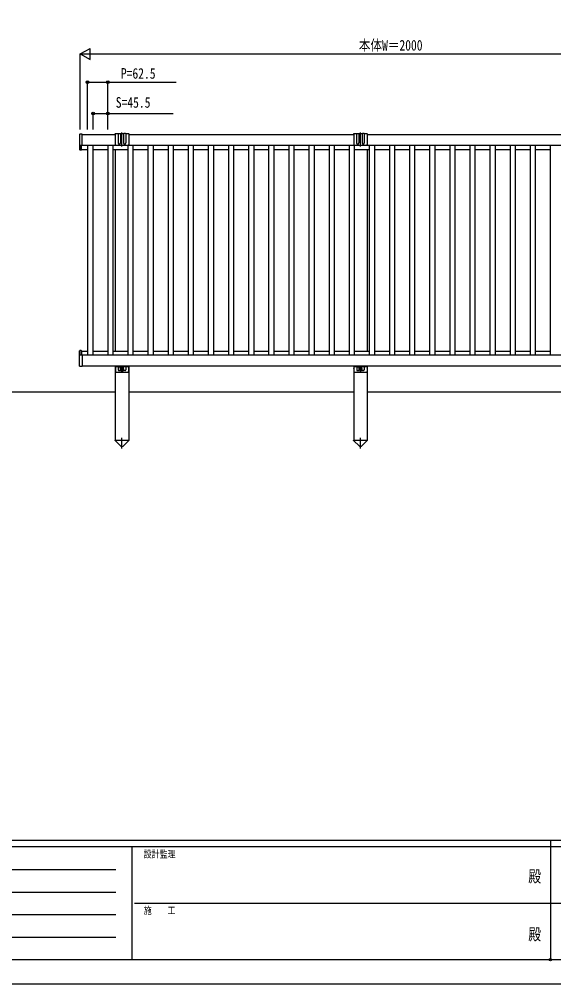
# Model space of a CAD drawing. Units: millimetres, scale not verified. Extents: x -4205 to 4205, y -2970 to 2970.
# Drawn here: x -1655 to 5, y -2970 to 27 of the extents above; entities that cross this region are included whole.
import ezdxf
from ezdxf.enums import TextEntityAlignment as Align

# ---------------------------------------------------------------- set-up
doc = ezdxf.new("R2010")
doc.units = ezdxf.units.MM
doc.header["$LTSCALE"] = 16
doc.header["$PDMODE"] = 32
doc.header["$PDSIZE"] = 8
for name, color, linetype in [('0-3_YKK_A1', 4, 'Continuous'), ('0-4_YKK_D', 6, 'Continuous'), ('0-5_YKK_ZWAK', 7, 'Continuous')]:
    doc.layers.add(name, color=color, linetype=linetype)
doc.styles.add('ＭＳ ゴシック', font='')
doc.styles.get('ＭＳ ゴシック').set_extended_font_data('MS Gothic')

msp = doc.modelspace()

# ---------------------------------------------------------------- linework, layer by layer
at = {"layer": '0-3_YKK_A1'}
for p, q in [((-1459.82, -329.6), (-1466.56, -330.01)), ((-1348, -329.28), (-1357, -329.28)), ((-1357, -329.28), (-1357, -362.29)), ((-1348, -329.28), (-1348, -357.29)), ((-1347, -328.28), (-1342, -328.28)), ((-1331, -329.28), (-1341, -329.28)), ((-1341, -329.28), (-1341, -357.29)), ((-1336, -368.36), (-1336, -324.58)), ((-1331, -329.28), (-1331, -357.29)), ((-1325, -328.28), (-1330, -328.28)), ((-1315, -329.28), (-1324, -329.28)), ((-1324, -329.28), (-1324, -357.29)), ((-1315, -329.28), (-1315, -362.29)), ((-607, -329.28), (-616, -329.28)), ((-616, -329.28), (-616, -362.29)), ((-607, -329.28), (-607, -357.29)), ((-606, -328.28), (-601, -328.28)), ((-590, -329.28), (-600, -329.28)), ((-600, -329.28), (-600, -357.29)), ((-595, -368.36), (-595, -324.58)), ((-590, -329.28), (-590, -357.29)), ((-584, -328.28), (-589, -328.28)), ((-574, -329.28), (-583, -329.28)), ((-583, -329.28), (-583, -357.29)), ((-574, -329.28), (-574, -362.29)), ((-1467.5, -331.01), (-1467.5, -363.65)), ((-1459.5, -330.58), (-1459.5, -329.9)), ((-1459.5, -364.08), (-1459.5, -330.58)), ((-1459.5, -330.78), (-1357, -330.78)), ((-1315, -330.78), (-616, -330.78)), ((-574, -330.78), (384, -330.78)), ((-1467.5, -363.65), (-1467.5, -376.92)), ((-1467.5, -376.92), (-1467.5, -377.91)), ((-1459.82, -365.06), (-1466.56, -364.65)), ((-1464, -365.58), (-1462.28, -365.68)), ((-1464, -379.08), (-1463.94, -379.07)), ((-1463, -365.64), (-1463, -364.86)), ((-1462.28, -378.6), (-1463, -378.67)), ((-1462.28, -378.6), (-1463, -378.67)), ((-1463, -379.02), (-1463, -378.63)), ((-1462.26, -378.59), (-1462.26, -378.59)), ((-1462, -376.98), (-1462, -365.98)), ((-1462, -378.18), (-1462, -376.98)), ((-1462, -377.78), (-1442.75, -377.78)), ((-1459.5, -364.76), (-1459.5, -364.08)), ((530, -364.78), (-1459.5, -364.78)), ((-1442.75, -364.78), (-1442.75, -1016.78)), ((-1425.75, -1016.78), (-1425.75, -364.78)), ((-1425.75, -377.78), (-1380.25, -377.78)), ((-1380.25, -364.78), (-1380.25, -1016.78)), ((-1363.25, -1016.78), (-1363.25, -364.78)), ((-1363.25, -377.78), (-1317.75, -377.78)), ((-1357, -377.78), (-1357, -1003.78)), ((-1355, -364.29), (-1336.71, -364.29)), ((-1335.29, -364.29), (-1317, -364.29)), ((-1317.75, -364.78), (-1317.75, -1016.78)), ((-1300.75, -1016.78), (-1300.75, -364.78)), ((-1300.75, -377.78), (-1255.25, -377.78)), ((-1255.25, -364.78), (-1255.25, -1016.78)), ((-1238.25, -1016.78), (-1238.25, -364.78)), ((-1238.25, -377.78), (-1192.75, -377.78)), ((-1192.75, -364.78), (-1192.75, -1016.78)), ((-1175.75, -1016.78), (-1175.75, -364.78)), ((-1175.75, -377.78), (-1130.25, -377.78)), ((-1130.25, -364.78), (-1130.25, -1016.78)), ((-1113.25, -1016.78), (-1113.25, -364.78)), ((-1113.25, -377.78), (-1067.75, -377.78)), ((-1067.75, -364.78), (-1067.75, -1016.78)), ((-1050.75, -1016.78), (-1050.75, -364.78)), ((-1050.75, -377.78), (-1005.25, -377.78)), ((-1005.25, -364.78), (-1005.25, -1016.78)), ((-988.25, -1016.78), (-988.25, -364.78)), ((-988.25, -377.78), (-942.75, -377.78)), ((-942.75, -364.78), (-942.75, -1016.78)), ((-925.75, -1016.78), (-925.75, -364.78)), ((-925.75, -377.78), (-880.25, -377.78)), ((-880.25, -364.78), (-880.25, -1016.78)), ((-863.25, -1016.78), (-863.25, -364.78)), ((-863.25, -377.78), (-817.75, -377.78)), ((-817.75, -364.78), (-817.75, -1016.78)), ((-800.75, -1016.78), (-800.75, -364.78)), ((-800.75, -377.78), (-755.25, -377.78)), ((-755.25, -364.78), (-755.25, -1016.78)), ((-738.25, -1016.78), (-738.25, -364.78)), ((-738.25, -377.78), (-692.75, -377.78)), ((-692.75, -364.78), (-692.75, -1016.78)), ((-675.75, -1016.78), (-675.75, -364.78)), ((-675.75, -377.78), (-630.25, -377.78)), ((-630.25, -364.78), (-630.25, -1016.78)), ((-614, -364.29), (-595.71, -364.29)), ((-613.25, -1016.78), (-613.25, -364.78)), ((-613.25, -377.78), (-567.75, -377.78)), ((-594.29, -364.29), (-576, -364.29)), ((-574, -377.78), (-574, -1003.78)), ((-567.75, -364.78), (-567.75, -1016.78)), ((-550.75, -1016.78), (-550.75, -364.78)), ((-550.75, -377.78), (-505.25, -377.78)), ((-505.25, -364.78), (-505.25, -1016.78)), ((-488.25, -1016.78), (-488.25, -364.78)), ((-488.25, -377.78), (-442.75, -377.78)), ((-442.75, -364.78), (-442.75, -1016.78)), ((-425.75, -1016.78), (-425.75, -364.78)), ((-425.75, -377.78), (-380.25, -377.78)), ((-380.25, -364.78), (-380.25, -1016.78)), ((-363.25, -1016.78), (-363.25, -364.78)), ((-363.25, -377.78), (-317.75, -377.78)), ((-317.75, -364.78), (-317.75, -1016.78)), ((-300.75, -1016.78), (-300.75, -364.78)), ((-300.75, -377.78), (-255.25, -377.78)), ((-255.25, -364.78), (-255.25, -1016.78)), ((-238.25, -1016.78), (-238.25, -364.78)), ((-238.25, -377.78), (-192.75, -377.78)), ((-192.75, -364.78), (-192.75, -1016.78)), ((-175.75, -1016.78), (-175.75, -364.78)), ((-175.75, -377.78), (-130.25, -377.78)), ((-130.25, -364.78), (-130.25, -1016.78)), ((-113.25, -1016.78), (-113.25, -364.78)), ((-113.25, -377.78), (-67.75, -377.78)), ((-67.75, -364.78), (-67.75, -1016.78)), ((-50.75, -1016.78), (-50.75, -364.78)), ((-50.75, -377.78), (-5.25, -377.78)), ((-5.25, -364.78), (-5.25, -1016.78)), ((-1467.5, -1004.63), (-1467.5, -1003.64)), ((-1467.5, -1017.91), (-1467.5, -1004.63)), ((-1467.5, -1050.55), (-1467.5, -1017.91)), ((-1459.82, -1016.5), (-1466.56, -1016.91)), ((-1464, -1002.48), (-1463.94, -1002.48)), ((-1464, -1015.98), (-1462.28, -1015.87)), ((-1463, -1002.54), (-1463, -1002.92)), ((-1462.28, -1002.96), (-1463, -1002.88)), ((-1462.28, -1002.96), (-1463, -1002.88)), ((-1463, -1016.69), (-1463, -1015.92)), ((-1462.26, -1002.96), (-1462.26, -1002.96)), ((-1462, -1003.38), (-1462, -1004.58)), ((-1462, -1003.78), (-1442.75, -1003.78)), ((-1462, -1004.58), (-1462, -1015.57)), ((530, -1016.78), (-1459.5, -1016.78)), ((-1459.5, -1016.8), (-1459.5, -1017.48)), ((-1459.5, -1017.48), (-1459.5, -1050.98)), ((-1425.75, -1003.78), (-1380.25, -1003.78)), ((-1363.25, -1003.78), (-1317.75, -1003.78)), ((-1300.75, -1003.78), (-1255.25, -1003.78)), ((-1238.25, -1003.78), (-1192.75, -1003.78)), ((-1175.75, -1003.78), (-1130.25, -1003.78)), ((-1113.25, -1003.78), (-1067.75, -1003.78)), ((-1050.75, -1003.78), (-1005.25, -1003.78)), ((-988.25, -1003.78), (-942.75, -1003.78)), ((-925.75, -1003.78), (-880.25, -1003.78)), ((-863.25, -1003.78), (-817.75, -1003.78)), ((-800.75, -1003.78), (-755.25, -1003.78)), ((-738.25, -1003.78), (-692.75, -1003.78)), ((-675.75, -1003.78), (-630.25, -1003.78)), ((-613.25, -1003.78), (-567.75, -1003.78)), ((-550.75, -1003.78), (-505.25, -1003.78)), ((-488.25, -1003.78), (-442.75, -1003.78)), ((-425.75, -1003.78), (-380.25, -1003.78)), ((-363.25, -1003.78), (-317.75, -1003.78)), ((-300.75, -1003.78), (-255.25, -1003.78)), ((-238.25, -1003.78), (-192.75, -1003.78)), ((-175.75, -1003.78), (-130.25, -1003.78)), ((-113.25, -1003.78), (-67.75, -1003.78)), ((-50.75, -1003.78), (-5.25, -1003.78)), ((-1459.82, -1051.96), (-1466.56, -1051.55)), ((530, -1050.78), (-1459.5, -1050.78)), ((-1459.5, -1050.98), (-1459.5, -1051.66)), ((-1357, -1050.78), (-1357, -1280.78)), ((-1356.5, -1050.78), (-1356.5, -1056.82)), ((-1356.5, -1052.28), (-1347.5, -1052.28)), ((-1356.5, -1057.74), (-1356.5, -1067.78)), ((-1354.5, -1069.78), (-1317.5, -1069.78)), ((-1347.5, -1050.78), (-1347.5, -1062.78)), ((-1346.5, -1053.28), (-1341.5, -1053.28)), ((-1345.5, -1064.78), (-1342.5, -1064.78)), ((-1340.55, -1058.78), (-1331.45, -1058.78)), ((-1340.5, -1062.78), (-1340.5, -1050.78)), ((-1340.5, -1052.28), (-1331.5, -1052.28)), ((-1338.08, -1058.43), (-1338.08, -1059.13)), ((-1338.08, -1058.43), (-1336.85, -1058.43)), ((-1338.08, -1059.13), (-1336.85, -1059.13)), ((-1336.35, -1056.7), (-1335.65, -1056.7)), ((-1336.35, -1056.7), (-1336.35, -1057.93)), ((-1336.35, -1059.63), (-1336.35, -1060.85)), ((-1336.35, -1060.85), (-1335.65, -1060.85)), ((-1336, -1063.33), (-1336, -1054.23)), ((-1335.65, -1056.7), (-1335.65, -1057.93)), ((-1335.65, -1059.63), (-1335.65, -1060.85)), ((-1335.15, -1058.43), (-1333.93, -1058.43)), ((-1335.15, -1059.13), (-1333.93, -1059.13)), ((-1333.93, -1058.43), (-1333.93, -1059.13)), ((-1331.5, -1062.78), (-1331.5, -1050.78)), ((-1325.5, -1053.28), (-1330.5, -1053.28)), ((-1326.5, -1064.78), (-1329.5, -1064.78)), ((-1324.5, -1050.78), (-1324.5, -1062.78)), ((-1324.5, -1052.28), (-1315.5, -1052.28)), ((-1315.5, -1050.78), (-1315.5, -1056.82)), ((-1315.5, -1057.74), (-1315.5, -1067.78)), ((-1315, -1050.78), (-1315, -1280.78)), ((-616, -1050.78), (-616, -1280.78)), ((-615.5, -1050.78), (-615.5, -1056.82)), ((-615.5, -1052.28), (-606.5, -1052.28)), ((-615.5, -1057.74), (-615.5, -1067.78)), ((-613.5, -1069.78), (-576.5, -1069.78)), ((-606.5, -1050.78), (-606.5, -1062.78)), ((-605.5, -1053.28), (-600.5, -1053.28)), ((-604.5, -1064.78), (-601.5, -1064.78)), ((-599.55, -1058.78), (-590.45, -1058.78)), ((-599.5, -1062.78), (-599.5, -1050.78)), ((-599.5, -1052.28), (-590.5, -1052.28)), ((-597.07, -1058.43), (-597.07, -1059.13)), ((-597.07, -1058.43), (-595.85, -1058.43)), ((-597.07, -1059.13), (-595.85, -1059.13)), ((-595.35, -1056.7), (-594.65, -1056.7)), ((-595.35, -1056.7), (-595.35, -1057.93)), ((-595.35, -1059.63), (-595.35, -1060.85)), ((-595.35, -1060.85), (-594.65, -1060.85)), ((-595, -1063.33), (-595, -1054.23)), ((-594.65, -1056.7), (-594.65, -1057.93)), ((-594.65, -1059.63), (-594.65, -1060.85)), ((-594.15, -1058.43), (-592.92, -1058.43)), ((-594.15, -1059.13), (-592.92, -1059.13)), ((-592.92, -1058.43), (-592.92, -1059.13)), ((-590.5, -1062.78), (-590.5, -1050.78)), ((-584.5, -1053.28), (-589.5, -1053.28)), ((-585.5, -1064.78), (-588.5, -1064.78)), ((-583.5, -1050.78), (-583.5, -1062.78)), ((-583.5, -1052.28), (-574.5, -1052.28)), ((-574.5, -1050.78), (-574.5, -1056.82)), ((-574.5, -1057.74), (-574.5, -1067.78)), ((-574, -1050.78), (-574, -1280.78)), ((-1357, -1131.27), (-1772.72, -1131.27)), ((-1357, -1131.27), (-1772.72, -1131.27)), ((-616, -1131.27), (-1315, -1131.27)), ((384, -1131.27), (-574, -1131.27)), ((-1357.2, -1281.78), (-1357.2, -1280.78)), ((-1357.2, -1280.78), (-1314.8, -1280.78)), ((-1357.2, -1281.78), (-1339.52, -1299.33)), ((-1336, -1306.29), (-1336, -1273.81)), ((-1314.8, -1281.78), (-1332.48, -1299.33)), ((-1314.8, -1280.78), (-1314.8, -1281.78)), ((-616.2, -1281.78), (-616.2, -1280.78)), ((-616.2, -1280.78), (-573.8, -1280.78)), ((-616.2, -1281.78), (-598.52, -1299.33)), ((-595, -1306.29), (-595, -1273.81)), ((-573.8, -1281.78), (-591.48, -1299.33)), ((-573.8, -1280.78), (-573.8, -1281.78))]:
    msp.add_line(p, q, dxfattribs=at)
for points in [[(-1464.06, -379.07), (-1464, -379.08), (-1464, -377.08)], [(-1464, -377.08), (-1464, -365.58), (-1464, -364.8)], [(-1462.25, -378.59), (-1462.27, -378.59), (-1462.28, -378.59)], [(-1462, -378.18), (-1462.01, -378.27), (-1462.03, -378.38), (-1462.09, -378.49), (-1462.16, -378.56), (-1462.24, -378.59), (-1462.26, -378.59)], [(-1464.06, -1002.48), (-1464, -1002.48), (-1464, -1004.47)], [(-1464, -1004.47), (-1464, -1015.98), (-1464, -1016.75)], [(-1462.25, -1002.96), (-1462.27, -1002.96), (-1462.28, -1002.96)], [(-1462, -1003.38), (-1462.01, -1003.28), (-1462.03, -1003.17), (-1462.09, -1003.06), (-1462.16, -1003), (-1462.24, -1002.96), (-1462.26, -1002.96)]]:
    msp.add_lwpolyline(points, dxfattribs=at)
for centre, radius in [((-1336, -1058.78), 4.25), ((-1336, -1065.78), 1.65), ((-595, -1058.78), 4.25), ((-595, -1065.78), 1.65)]:
    msp.add_circle(centre, radius, dxfattribs=at)
for centre, radius, start, end in [((-1459.8, -329.9), 0.3, 0, 93.5), ((-1357, -331.28), 2, 90, 165.52249), ((-1347, -329.28), 1, 90, 180), ((-1342, -329.28), 1, 0, 90), ((-1330, -329.28), 1, 90, 180), ((-1325, -329.28), 1, 0, 90), ((-1315, -331.28), 2, 14.47751, 90), ((-616, -331.28), 2, 90, 165.52249), ((-606, -329.28), 1, 90, 180), ((-601, -329.28), 1, 0, 90), ((-589, -329.28), 1, 90, 180), ((-584, -329.28), 1, 0, 90), ((-574, -331.28), 2, 14.47751, 90), ((-1466.5, -331.01), 1, 93.5, 180), ((-1344.5, -357.29), 3.5, 180, 0), ((-1327.5, -357.29), 3.5, 180, 0), ((-603.5, -357.29), 3.5, 180, 0), ((-586.5, -357.29), 3.5, 180, 0), ((-1466.5, -363.65), 1, 180, 266.5), ((-1466.5, -377.91), 1, 179.84406, 266.06286), ((-1462.3, -365.98), 0.3, 0, 86.5), ((-1462.38, -378.19), 0.377, 285.80593, 2.24894), ((-1459.8, -364.76), 0.3, 266.5, 0), ((-1355, -362.29), 2, 180, 270), ((-1336, -364.99), 1, 44.427, 135.573), ((-1317, -362.29), 2, 270, 0), ((-614, -362.29), 2, 180, 270), ((-595, -364.99), 1, 44.427, 135.573), ((-576, -362.29), 2, 270, 0), ((-1466.5, -1003.64), 1, 93.93714, 180.15594), ((-1466.5, -1017.91), 1, 93.5, 180), ((-1462.38, -1003.36), 0.377, 357.75106, 74.19407), ((-1462.3, -1015.57), 0.3, 273.5, 0), ((-1459.8, -1016.8), 0.3, 0, 93.5), ((-1466.5, -1050.55), 1, 180, 266.5), ((-1459.8, -1051.66), 0.3, 266.5, 0), ((-1356.7, -1057.28), 0.5, 293.57818, 66.42182), ((-1354.5, -1067.78), 2, 180, 270), ((-1346.5, -1052.28), 1, 180, 270), ((-1345.5, -1062.78), 2, 180, 270), ((-1342.5, -1062.78), 2, 270, 0), ((-1341.5, -1052.28), 1, 270, 0), ((-1336.85, -1057.93), 0.5, 270, 0), ((-1336.85, -1059.63), 0.5, 0, 90), ((-1335.15, -1057.93), 0.5, 180, 270), ((-1335.15, -1059.63), 0.5, 90, 180), ((-1330.5, -1052.28), 1, 180, 270), ((-1329.5, -1062.78), 2, 180, 270), ((-1326.5, -1062.78), 2, 270, 0), ((-1325.5, -1052.28), 1, 270, 0), ((-1317.5, -1067.78), 2, 270, 0), ((-1315.3, -1057.28), 0.5, 113.57818, 246.42182), ((-615.7, -1057.28), 0.5, 293.57818, 66.42182), ((-613.5, -1067.78), 2, 180, 270), ((-605.5, -1052.28), 1, 180, 270), ((-604.5, -1062.78), 2, 180, 270), ((-601.5, -1062.78), 2, 270, 0), ((-600.5, -1052.28), 1, 270, 0), ((-595.85, -1057.93), 0.5, 270, 0), ((-595.85, -1059.63), 0.5, 0, 90), ((-594.15, -1057.93), 0.5, 180, 270), ((-594.15, -1059.63), 0.5, 90, 180), ((-589.5, -1052.28), 1, 180, 270), ((-588.5, -1062.78), 2, 180, 270), ((-585.5, -1062.78), 2, 270, 0), ((-584.5, -1052.28), 1, 270, 0), ((-576.5, -1067.78), 2, 270, 0), ((-574.3, -1057.28), 0.5, 113.57818, 246.42182), ((-1336, -1295.78), 5, 225.20979, 314.79021), ((-595, -1295.78), 5, 225.20979, 314.79021)]:
    msp.add_arc(centre, radius, start, end, dxfattribs=at)
for centre, major_axis, start_param, end_param in [((-1463.94, -377.08), (-32.76, 2), 1.4942613, 1.5707963), ((-1464.06, -377.08), (-32.76, -2), 1.5707963, 1.5994645), ((-1463.94, -1004.48), (-32.76, -2), 4.712389, 4.788924), ((-1464.06, -1004.48), (-32.76, 2), 4.6837208, 4.712389)]:
    msp.add_ellipse(centre, major_axis=major_axis, ratio=0.060935, start_param=start_param, end_param=end_param, dxfattribs=at)
at = {"layer": '0-4_YKK_D'}
for p, q in [((-1465.5, -80.78), (-1435.19, -63.28)), ((-1465.5, -315.78), (-1465.5, -79.78)), ((-1465.5, -80.78), (-1435.19, -98.28)), ((-1465.5, -80.78), (-1404.88, -80.78)), ((-1435.19, -98.28), (-1435.19, -63.28)), ((-1430.5, -80.78), (499.5, -80.78)), ((-1442.75, -315.78), (-1442.75, -167.47)), ((-1380.25, -315.78), (-1380.25, -167.47)), ((-1425.75, -315.78), (-1425.75, -264.63)), ((-1380.25, -315.78), (-1380.25, -264.63))]:
    msp.add_line(p, q, dxfattribs=at)
for points in [[(-1442.75, -168.47), (-1380.25, -168.47), (-1167.96, -168.47)], [(-1425.75, -265.63), (-1380.25, -265.63), (-1176.85, -265.63)]]:
    msp.add_lwpolyline(points, dxfattribs=at)
for centre in [(-1442.75, -168.47), (-1380.25, -168.47), (-1425.75, -265.63), (-1380.25, -265.63)]:
    msp.add_circle(centre, 4.25, dxfattribs=at)
at = {"layer": '0-5_YKK_ZWAK'}
for p, q in [((3895.02, -2525), (-3904.98, -2525)), ((-1304.98, -2545), (-3904.98, -2545)), ((-1304.98, -2545), (-1304.98, -2895)), ((-4.98, -2545), (-1304.98, -2545)), ((-4.98, -2525), (-4.98, -2895)), ((1295.02, -2545), (-4.98, -2545)), ((-3862.48, -2615), (-1354.98, -2615)), ((-3862.48, -2685), (-1354.98, -2685)), ((-1297.48, -2720), (-4.98, -2720)), ((-4.98, -2720), (1295.02, -2720)), ((-3862.48, -2755), (-1354.98, -2755)), ((-3862.48, -2825), (-1354.98, -2825)), ((-3904.98, -2895), (-1304.98, -2895)), ((-1304.98, -2895), (-4.98, -2895)), ((-4.98, -2895), (1295.02, -2895))]:
    msp.add_line(p, q, dxfattribs=at)
msp.add_lwpolyline([(-4205, -2970), (4205, -2970), (4205, 2970), (-4205, 2970)], close=True, dxfattribs=at)
msp.add_point((-4.98, -2895), dxfattribs=at)

# ---------------------------------------------------------------- texts
at = {"layer": '0-4_YKK_D', "style": 'ＭＳ ゴシック', "width": 0.8}
for s, p in [('本体W＝2000', (-599.9, -79.98)), ('P=62.5', (-1339.36, -167.47)), ('S=45.5', (-1355.25, -257.63))]:
    msp.add_text(s, height=32.99, dxfattribs=at).set_placement(p, align=Align.BOTTOM_LEFT)
at = {"layer": '0-5_YKK_ZWAK', "style": 'ＭＳ ゴシック', "width": 0.8}
for s, height, p in [('設計監理', 21.99, (-1268.31, -2585)), ('殿', 36.66, (-73.67, -2665.83)), ('施\u3000\u3000工', 21.99, (-1268.31, -2760)), ('殿', 36.66, (-73.67, -2845.83))]:
    msp.add_text(s, height=height, dxfattribs=at).set_placement(p, align=Align.BOTTOM_LEFT)

doc.saveas('drawing.dxf')
